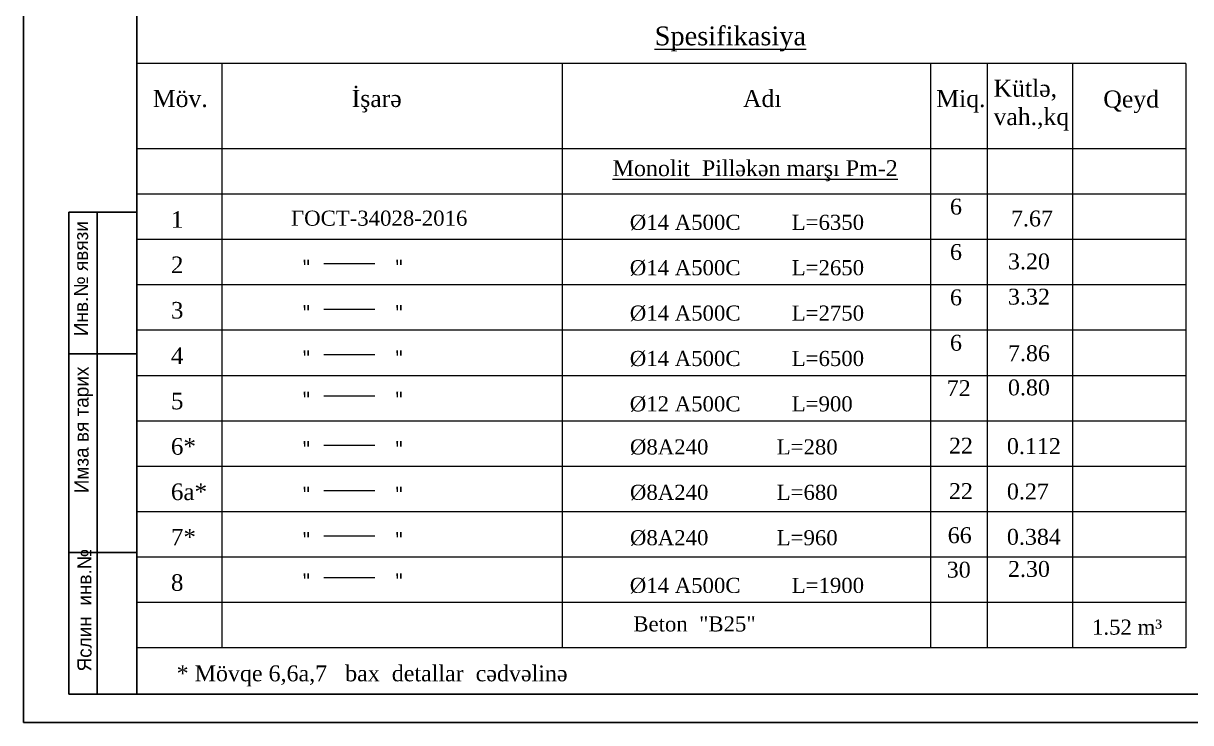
# Model space of a CAD drawing. Header units: millimetres. Extents: x -149347 to 251215, y -2929184 to -2541447.
# Drawn here: x 154722 to 173020, y -2635259 to -2624302 of the extents above; entities that cross this region are included whole.
import ezdxf

# ---------------------------------------------------------------- set-up
doc = ezdxf.new("R2010")
doc.units = ezdxf.units.MM
doc.layers.add('cedvel  0.09', color=7, linetype='Continuous', lineweight=13)
doc.styles.add('CP_ATTR', font='A3TI(LA).TTF')
doc.styles.get("Standard").update_dxf_attribs({"font": 'times.ttf'})
doc.styles.add('style6', font='ARIALN.TTF', dxfattribs={"height": 300})
doc.styles.add('Times New  Roman', font='times.ttf')
doc.styles.add('Times New Roman', font='times.ttf')

# ---------------------------------------------------------------- blocks, each defined once
blk = doc.blocks.new('mekteb')
at = {"color": 0, "lineweight": 25}
for p, q in [((99643, -1849866), (99643, -1821466)), ((139843, -1849866), (99643, -1849866))]:
    blk.add_line(p, q, dxfattribs=at)
at = {"color": 0, "lineweight": 25, "ltscale": 15}
for q in [(101643, -1821966), (139343, -1849366)]:
    blk.add_line((101643, -1849366), q, dxfattribs=at)
at = {"lineweight": 25, "ltscale": 0.25}
for p, q in [((100443, -1849366), (100443, -1840866)), ((100943, -1849367), (100943, -1840866))]:
    blk.add_line(p, q, dxfattribs=at)
at = {"lineweight": 25}
for p, q in [((101643, -1840866), (100443, -1840866)), ((101645, -1843366), (100445, -1843366)), ((101645, -1846866), (100445, -1846866)), ((101643, -1849366), (100443, -1849366))]:
    blk.add_line(p, q, dxfattribs=at)
at = {"lineweight": 25, "char_height": 250.01, "width": 5960.07, "attachment_point": 1, "rotation": 90, "style": 'CP_ATTR'}
for s, insert in [('\\pt3143;Инв.№ явязи', (100535, -1843053)), ('\\pt3143;Имза вя тарих', (100544, -1845823)), ('\\pt3143;Яслин  инв.№', (100595, -1848965))]:
    blk.add_mtext(s, dxfattribs=dict(at, insert=insert))

msp = doc.modelspace()

# ---------------------------------------------------------------- linework, layer by layer
at = {"lineweight": 15}
for p, q in [((156499.04123, -2624933.34056), (156499.04123, -2632666.97847)), ((172944.13335, -2624933.34056), (156499.04123, -2624933.34056)), ((156499.04123, -2624933.34056), (156499.04123, -2626266.7264)), ((157832.42708, -2624933.34056), (157832.42708, -2626266.7264)), ((163165.97047, -2624933.34056), (163165.97047, -2626266.7264)), ((168943.97581, -2624933.34056), (168943.97581, -2626266.7264)), ((169832.8997, -2624933.34056), (169832.8997, -2626266.7264)), ((171166.28555, -2624933.34056), (171166.28555, -2626266.7264)), ((172944.13335, -2624933.34056), (172944.13335, -2626266.7264)), ((172944.13335, -2626266.7264), (156499.04123, -2626266.7264)), ((156499.04123, -2626266.7264), (156499.04123, -2634089.25671)), ((172944.13335, -2626266.7264), (172944.13335, -2634089.25671)), ((172944.13335, -2634089.25671), (156499.04123, -2634089.25671))]:
    msp.add_line(p, q, dxfattribs=at)
at = {"color": 7, "lineweight": 15, "ltscale": 80}
for p, q in [((159433.73911, -2628067.24202), (160232.42044, -2628067.24202)), ((159433.73911, -2628778.38113), (160232.42044, -2628778.38113)), ((159433.73911, -2629489.52025), (160232.42044, -2629489.52025)), ((159433.73911, -2630138.92262), (160232.42044, -2630138.92262)), ((159433.73911, -2630911.79849), (160232.42044, -2630911.79849)), ((159433.73911, -2631622.93761), (160232.42044, -2631622.93761)), ((159433.73911, -2632334.07673), (160232.42044, -2632334.07673)), ((159433.73911, -2632983.4791), (160232.42044, -2632983.4791))]:
    msp.add_line(p, q, dxfattribs=at)
at = {"layer": 'cedvel  0.09', "lineweight": 15}
for p, q in [((157832.42708, -2626266.7264), (157832.42708, -2634089.25671)), ((163165.97047, -2626266.7264), (163165.97047, -2634089.25671)), ((168943.97581, -2626266.7264), (168943.97581, -2634089.25671)), ((169832.8997, -2626266.7264), (169832.8997, -2634089.25671)), ((171166.28555, -2626266.7264), (171166.28555, -2634089.25671)), ((172944.13335, -2626977.86552), (156499.04123, -2626977.86552)), ((172944.13335, -2627689.00464), (156499.04123, -2627689.00464)), ((172944.13335, -2628400.14376), (156499.04123, -2628400.14376)), ((172944.13335, -2629111.28288), (156499.04123, -2629111.28288)), ((172944.13335, -2629822.422), (156499.04123, -2629822.422)), ((172944.13335, -2630533.56111), (156499.04123, -2630533.56111)), ((172944.13335, -2631244.70023), (156499.04123, -2631244.70023)), ((172944.13335, -2631955.83935), (156499.04123, -2631955.83935)), ((172944.13335, -2632666.97847), (156499.04123, -2632666.97847)), ((172944.13335, -2633378.11759), (156499.04123, -2633378.11759))]:
    msp.add_line(p, q, dxfattribs=at)

# ---------------------------------------------------------------- block references
at = {"color": 7, "lineweight": 15, "xscale": 0.8889158819132976, "yscale": 0.8889158819132976, "zscale": 0.8889158819132976}
msp.add_blockref('mekteb', (66147.25871, -990883.7249), dxfattribs=at)

# ---------------------------------------------------------------- texts
at = {"color": 0, "lineweight": 0, "insert": (164618.02964, -2624351.0537), "char_height": 294.7198051, "width": 1101.6842084, "attachment_point": 1, "style": 'Times New Roman'}
msp.add_mtext('{\\fTimes New Roman|b0|i0|c238|p18;\\LSpesifikasiya}', dxfattribs=at)
at = {"color": 7, "lineweight": 15, "ltscale": 15, "char_height": 266.6771695, "width": 1101.6842084, "attachment_point": 1, "style": 'Times New  Roman'}
for s, insert in [('{\\fTimes New Roman|b0|i0|c238|p18;İşarə}', (159869.65526, -2625345.98131)), ('{\\fTimes New Roman|b0|i0|c238|p18;Adı}', (166002.12108, -2625345.98131)), ('{\\fTimes New Roman|b0|i0|c238|p18;Kütlə,\\Pvah.,kq}', (169930.40137, -2625184.90106)), ('{\\fTimes New Roman|b0|i0|c238|p18;Möv.}', (156750.74585, -2625345.98131)), ('{\\fTimes New Roman|b0|i0|c238|p18;Miq.}', (169032.33437, -2625347.3937)), ('{\\fTimes New Roman|b0|i0|c238|p18;Qeyd}', (171651.50996, -2625354.59544))]:
    msp.add_mtext(s, dxfattribs=dict(at, insert=insert))
at = {"lineweight": 15}
for s, insert, char_height, width, attachment_point in [('{\\fTimes New Roman|b0|i0|c238|p18;\\H0.7x;\\LMonolit  Pilləkən marşı Pm-2}', (163959.28626, -2626446.84609), 355.5695593, 5154.7454582, 1), ('{\\fTimes New Roman|b0|i0|c238|p18;\\H0.56x;6\\H1.7858x;   }', (169247.32124, -2627048.88809), 444.4619491, 11229.6394617, 1), ('{\\fTimes New Roman|b0|i0|c238|p18;\\H0.56x;7.67}', (170203.66887, -2627234.82333), 444.4619491, 11229.6394617, 1), ('{\\fTimes New Roman|b0|i0|c238|p18;\\H0.56x;6\\H1.7858x;   }', (169247.32124, -2627760.0272), 444.4619491, 11229.6394617, 1), ('{\\fTimes New Roman|b0|i0|c238|p18;\\H0.56x;3.20}', (170156.35788, -2627906.86665), 444.4619491, 11229.6394617, 1), ('{\\fTimes New Roman|b0|i0|c238|p18;\\H0.56x;6\\H1.7858x;   }', (169247.32124, -2628471.16632), 444.4619491, 11229.6394617, 1), ('{\\fTimes New Roman|b0|i0|c238|p18;\\H0.56x;3.32\\H1.7858x;  }', (170156.35788, -2628460.00382), 444.4619491, 11229.6394617, 1), ('{\\fTimes New Roman|b0|i0|c238|p18;\\H0.56x;6\\H1.7858x;   }', (169247.32124, -2629182.30544), 444.4619491, 11229.6394617, 1), ('{\\fTimes New Roman|b0|i0|c238|p18;\\H0.56x;7.86}', (170156.35788, -2629346.32299), 444.4619491, 11229.6394617, 1), ('{\\fTimes New Roman|b0|i0|c238|p18;\\H0.56x;72\\H1.7858x;   }', (169196.85433, -2629893.44456), 444.4619491, 11229.6394617, 1), ('{\\fTimes New Roman|b0|i0|c238|p18;\\H0.56x;0.80\\H1.7858x; }', (170156.35788, -2629882.28205), 444.4619491, 11229.6394617, 1), ('{\\fTimes New Roman|b0|i0|c238|p18;\\H0.56x;22\\H1.7858x;   }', (169231.1161, -2631044.15244), 444.4619491, 11229.6394617, 7), ('{\\fTimes New Roman|b0|i0|c238|p18;\\H0.56x;0.112\\H1.7858x;   }', (170140.15275, -2631055.31495), 444.4619491, 11229.6394617, 7), ('{\\fTimes New Roman|b0|i0|c238|p18;\\H0.56x;22\\H1.7858x;   }', (169231.1161, -2631755.29156), 444.4619491, 11229.6394617, 7), ('{\\fTimes New Roman|b0|i0|c238|p18;\\H0.56x;0.27}', (170140.15275, -2631766.45407), 444.4619491, 11229.6394617, 7), ('{\\fTimes New Roman|b0|i0|c238|p18;\\H0.56x;66\\H1.7858x;   }', (169212.28769, -2632450.24003), 444.4619491, 11229.6394617, 7), ('{\\fTimes New Roman|b0|i0|c238|p18;\\H0.56x;0.384\\H1.7858x;  }', (170140.15275, -2632477.59319), 444.4619491, 11229.6394617, 7), ('{\\fTimes New Roman|b0|i0|c238|p18;\\H0.56x;30\\H1.7858x;   }', (169196.85433, -2632738.00103), 444.4619491, 11229.6394617, 1), ('{\\fTimes New Roman|b0|i0|c238|p18;\\H0.56x;2.30\\H1.7858x;  }', (170156.35788, -2632726.83853), 444.4619491, 11229.6394617, 1), ('{\\fTimes New Roman|b0|i0|c238|p18;\\H0.7x;* Mövqe 6,6a,7   bax  detallar  cədvəlinə}', (157124.82476, -2634362.70233), 355.5695593, 7031.1363005, 1)]:
    msp.add_mtext(s, dxfattribs=dict(at, insert=insert, char_height=char_height, width=width, attachment_point=attachment_point))
for s, insert, char_height, width, attachment_point, style in [('{\\fTimes New Roman|b0|i0|c238|p18;1}', (157035.13987, -2627244.96966), 260.016352, 5539.3139629, 1, 'Times New  Roman'), (' ГOCT-34028-2016  ', (158828.11965, -2627236.30077), 236.3785018, 5800.0795522, 1, 'Times New Roman'), ('Ø14 A500C         L={\\fTimes New Roman|b0|i0|c238|p18;635}0', (164228.59003, -2627301.33672), 236.3785018, 5035.7399663, 1, 'Times New  Roman'), ('{\\fTimes New Roman|b0|i0|c238|p18;2}', (157035.13987, -2627956.10878), 260.016352, 5539.3139629, 1, 'Times New  Roman'), ('Ø14 A500C         L={\\fTimes New Roman|b0|i0|c238|p18;2650}', (164228.59003, -2628012.47584), 236.3785018, 5035.7399663, 1, 'Times New  Roman'), ('{\\fTimes New Roman|b0|i0|c238|p18;3}', (157035.13987, -2628667.2479), 260.016352, 5539.3139629, 1, 'Times New  Roman'), ('Ø14 A500C         L={\\fTimes New Roman|b0|i0|c238|p18;2750}', (164228.59003, -2628723.61496), 236.3785018, 5035.7399663, 1, 'Times New  Roman'), ('{\\fTimes New Roman|b0|i0|c238|p18;4}', (157035.13987, -2629378.38702), 260.016352, 5539.3139629, 1, 'Times New  Roman'), ('Ø14 A500C         L={\\fTimes New Roman|b0|i0|c238|p18;6500}', (164228.59003, -2629434.75407), 236.3785018, 5035.7399663, 1, 'Times New  Roman'), ('{\\fTimes New Roman|b0|i0|c238|p18;5}', (157035.13987, -2630089.52614), 260.016352, 5539.3139629, 1, 'Times New  Roman'), ('Ø1{\\fTimes New Roman|b0|i0|c238|p18;2} A500C         L={\\fTimes New Roman|b0|i0|c238|p18;900}', (164228.59003, -2630145.89319), 236.3785018, 5035.7399663, 1, 'Times New  Roman'), ('{\\fTimes New Roman|b0|i0|c238|p18;6*}', (157035.12359, -2630800.66526), 260.016352, 5539.3139629, 1, 'Times New  Roman'), ('Ø8A240        {\\fTimes New Roman|b0|i0|c238|p18;    }L={\\fTimes New Roman|b0|i0|c238|p18;280}', (164231.14421, -2631066.94491), 236.3785018, 5035.7399663, 7, 'Times New  Roman'), ('{\\fTimes New Roman|b0|i0|c238|p18;6a*}', (157035.12359, -2631511.80437), 260.016352, 5539.3139629, 1, 'Times New  Roman'), ('Ø8A240        {\\fTimes New Roman|b0|i0|c238|p18;    }L={\\fTimes New Roman|b0|i0|c238|p18;680}', (164231.14421, -2631778.08403), 236.3785018, 5035.7399663, 7, 'Times New  Roman'), ('{\\fTimes New Roman|b0|i0|c238|p18;7*}', (157035.13987, -2632222.94349), 260.016352, 5539.3139629, 1, 'Times New  Roman'), ('Ø8A240       {\\fTimes New Roman|b0|i0|c238|p18;     }L={\\fTimes New Roman|b0|i0|c238|p18;960}', (164231.14421, -2632489.22315), 236.3785018, 5035.7399663, 7, 'Times New  Roman'), ('{\\fTimes New Roman|b0|i0|c238|p18;8}', (157035.13987, -2632934.08261), 260.016352, 5539.3139629, 1, 'Times New  Roman'), ('Ø1{\\fTimes New Roman|b0|i0|c238|p18;4} A500C         L={\\fTimes New Roman|b0|i0|c238|p18;1900}', (164228.59003, -2632990.44967), 236.3785018, 5035.7399663, 1, 'Times New  Roman'), ('Beton  {\\fTimes New Roman|b0|i0|c238|p18;"B25"}', (164283.72362, -2633594.39776), 236.3785018, 5035.7399663, 1, 'Times New  Roman'), ('{\\fTimes New Roman|b0|i0|c238|p18;1.52} m³', (171473.98538, -2633644.37135), 236.3785018, 5035.7399663, 1, 'Times New  Roman')]:
    msp.add_mtext(s, dxfattribs=dict(at, insert=insert, char_height=char_height, width=width, attachment_point=attachment_point, style=style))
at = {"color": 7, "lineweight": 15, "ltscale": 80, "char_height": 270, "width": 212.2147977, "attachment_point": 1, "style": 'style6'}
for insert in [(159103.84567, -2628003.61952), (160556.5226, -2628003.61952), (159103.84567, -2628714.75864), (160556.5226, -2628714.75864), (159103.84567, -2629425.89776), (160556.5226, -2629425.89776), (159103.84567, -2630075.30013), (160556.5226, -2630075.30013), (159103.84567, -2630848.176), (160556.5226, -2630848.176), (159103.84567, -2631559.31511), (160556.5226, -2631559.31511), (159103.84567, -2632270.45423), (160556.5226, -2632270.45423), (159103.84567, -2632919.8566), (160556.5226, -2632919.8566)]:
    msp.add_mtext('{\\fArial Narrow|b0|i0|c238|p34;"}', dxfattribs=dict(at, insert=insert))

doc.saveas('drawing.dxf')
